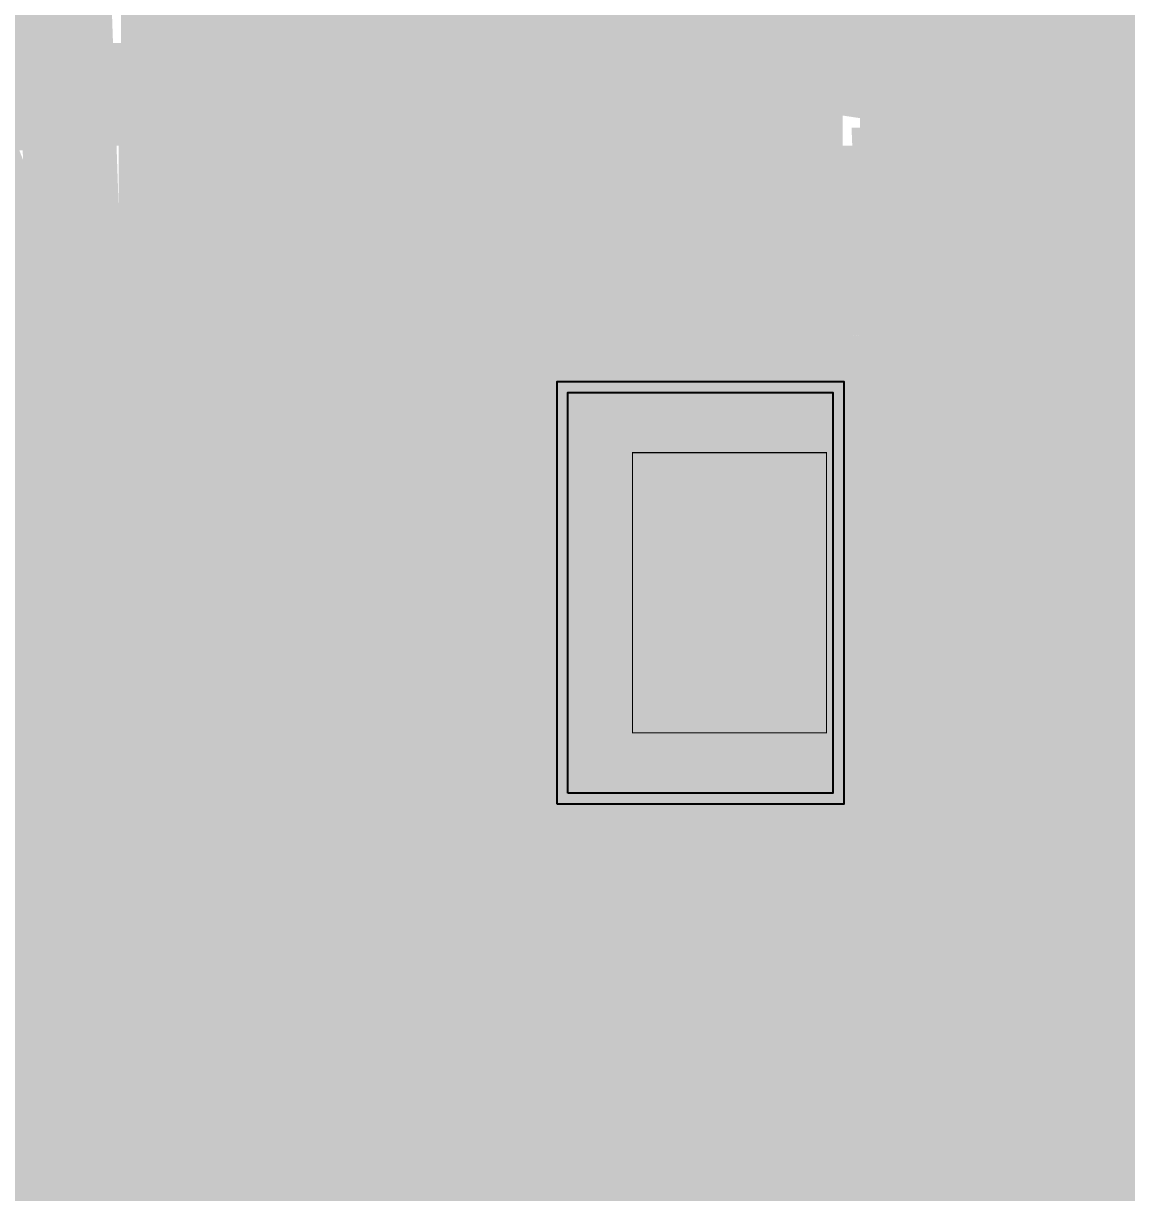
# Model space of a CAD drawing. Header units: millimetres. Extents: x -14.5 to 40, y -68.1 to 8.1.
# Drawn here: x 11.7 to 16.82, y -30.29 to -24.86 of the extents above; entities that cross this region are included whole.
import ezdxf

# ---------------------------------------------------------------- set-up
doc = ezdxf.new("R2010")
doc.units = ezdxf.units.MM
doc.header["$MEASUREMENT"] = 0
for name, color, linetype, true_color in [('Bottom-Layer', 7, 'Continuous', 0x0000ff), ('Bottom-Silkscreen-Layer', 7, 'Continuous', 0x66cc33), ('Component-Shape-Layer', 7, 'Continuous', 0x00cccc), ('Pin-Soldering-Layer', 7, 'Continuous', 0xcc9999), ('Top-Layer', 7, 'Continuous', 0xff0000), ('Top-Paste-Mask-Layer', 7, 'Continuous', 0x808080), ('Top-Silkscreen-Layer', 7, 'Continuous', 0xffff00), ('Top-Solder-Mask-Layer', 7, 'Continuous', 0x800080)]:
    doc.layers.add(name, color=color, linetype=linetype, true_color=true_color)

msp = doc.modelspace()

# ---------------------------------------------------------------- hatches: boundary and pattern name
at = {"layer": 'Bottom-Layer'}
msp.add_hatch(color=256, dxfattribs=at).paths.add_polyline_path([(0.7805, -0.4554), (20.5211, -0.4554), (20.2784, -0.6748), (20.1814, -0.9872), (20.2571, -1.3054), (20.4845, -1.5406), (20.8001, -1.6271), (21.1156, -1.5406), (21.343, -1.3054), (21.4187, -0.9872), (21.3217, -0.6748), (21.079, -0.4554), (39.1196, -0.4554), (39.3816, -0.6185), (39.5447, -0.8805), (39.5447, -6.2513), (38.7464, -5.4529), (38.6973, -5.4109), (38.6423, -5.3769), (38.9458, -5.0873), (39.1275, -4.7092), (39.1641, -4.2913), (39.0508, -3.8874), (38.8022, -3.5495), (38.4503, -3.3211), (38.0405, -3.2317), (37.6254, -3.2926), (37.2586, -3.4962), (36.9873, -3.8161), (36.8464, -4.2112), (36.854, -4.6306), (37.0092, -5.0204), (37.292, -5.3302), (34.9527, -5.3302), (35.2942, -5.0531), (35.5092, -4.6694), (35.5672, -4.2335), (35.4601, -3.8069), (35.2029, -3.4502), (34.832, -3.2137), (34.4001, -3.131), (33.9681, -3.2137), (33.5973, -3.4502), (33.3401, -3.8069), (33.2329, -4.2335), (33.2909, -4.6694), (33.5059, -5.0531), (33.8475, -5.3302), (33.7125, -5.3302), (33.435, -5.1532), (33.106, -5.1421), (32.8171, -5.2998), (32.6487, -5.5825), (32.6475, -5.9117), (32.814, -6.1956), (33.1017, -6.3554), (33.4307, -6.3466), (33.2691, -6.7042), (33.2349, -7.0952), (33.3321, -7.4754), (31.3336, -9.4739), (25.6112, -9.4739), (25.455, -9.1728), (25.1643, -8.998), (24.8252, -9.001), (24.5377, -9.181), (22.1737, -9.181), (14.6234, -1.6307), (14.5668, -1.3388), (14.3816, -1.1062), (14.1098, -0.9857), (13.8131, -1.0047), (13.5588, -1.1588), (13.4047, -1.413), (13.3858, -1.7097), (13.5063, -1.9816), (13.7389, -2.1668), (14.0308, -2.2233), (18.8648, -7.0573), (18.5727, -7.1098), (18.3385, -7.2921), (18.2162, -7.5625), (18.2338, -7.8588), (18.3872, -8.1128), (18.6412, -8.2662), (18.9375, -8.2838), (19.2079, -8.1615), (19.3902, -7.9273), (19.4427, -7.6352), (21.6813, -9.8739), (20.1666, -9.8739), (20.1234, -9.8307), (20.0457, -9.4972), (19.8037, -9.2548), (19.4703, -9.1767), (19.1459, -9.2862), (18.9281, -9.5505), (18.8826, -9.8899), (15.1963, -6.2037), (15.0604, -6.1129), (14.9, -6.081), (14.3625, -6.081), (14.1161, -5.9146), (13.8206, -5.881), (13.5432, -5.988), (13.3468, -6.2113), (13.276, -6.5), (13.3468, -6.7888), (13.5432, -7.012), (13.8206, -7.119), (14.1161, -7.0855), (14.3625, -6.9191), (14.7265, -6.9191), (16.8748, -9.0674), (16.6484, -9.3081), (16.5767, -9.6307), (15.0264, -11.181), (11.4624, -11.181), (11.1858, -11.0043), (10.8578, -10.9924), (10.5691, -11.1487), (10.5691, -7.1562), (10.6223, -6.853), (10.5241, -6.5612), (10.2984, -6.3519), (10, -6.276), (9.7017, -6.3519), (9.476, -6.5612), (9.3778, -6.853), (9.431, -7.1562), (9.431, -15.4), (9.4743, -15.6178), (9.5977, -15.8024), (10.1763, -16.381), (8.0624, -16.381), (7.816, -16.2146), (7.5206, -16.1811), (7.2432, -16.2881), (7.0468, -16.5113), (6.976, -16.8), (7.0468, -17.0888), (7.2432, -17.312), (7.5206, -17.419), (7.816, -17.3855), (8.0624, -17.2191), (10.0058, -17.2191), (9.8784, -17.5455), (9.947, -17.8891), (10.19, -18.1416), (10.5307, -18.2233), (11.4037, -19.0964), (11.5397, -19.1872), (11.7, -19.2191), (13.5, -19.2191), (13.6604, -19.1872), (13.7963, -19.0964), (19.8693, -13.0233), (20.1126, -12.9868), (20.3228, -12.859), (20.4674, -12.66), (30.681, -22.8736), (30.681, -39.9157), (30.4052, -40.1198), (30.279, -40.4389), (30.3406, -40.7764), (30.5713, -41.0304), (30.9014, -41.1241), (31.2311, -41.029), (31.2311, -57.0876), (31.0647, -57.3339), (31.0312, -57.6294), (31.1381, -57.9068), (31.3614, -58.1032), (31.6501, -58.174), (31.9389, -58.1032), (32.1621, -57.9068), (32.2691, -57.6294), (32.2356, -57.3339), (32.0692, -57.0876), (32.0692, -54.6609), (33.7268, -56.3186), (33.7838, -56.6114), (33.9702, -56.8443), (34.2433, -56.9641), (33.8844, -57.3231), (33.5477, -57.226), (33.2118, -57.3256), (32.9825, -57.5906), (32.9321, -57.9374), (33.0766, -58.2566), (33.3704, -58.4476), (33.7208, -58.4502), (34.0173, -58.2636), (34.1411, -58.223), (34.2464, -58.1463), (36.2464, -56.1463), (36.3372, -56.0104), (36.3691, -55.85), (36.3691, -54.05), (36.3372, -53.8896), (36.2464, -53.7537), (33.6191, -51.1265), (33.6191, -18.7585), (33.6693, -18.7664), (33.7201, -18.7691), (34.8811, -18.7691), (34.8811, -49.0376), (34.7146, -49.284), (34.6811, -49.5794), (34.7881, -49.8568), (35.0113, -50.0533), (35.3001, -50.1241), (35.5889, -50.0533), (35.8121, -49.8568), (35.9191, -49.5794), (35.8856, -49.284), (35.7191, -49.0376), (35.7191, -18.8736), (36.9317, -17.661), (37.0006, -18.0971), (37.2262, -18.4766), (37.5765, -18.7453), (38.0015, -18.8649), (38.4405, -18.8184), (38.831, -18.6124), (38.831, -44.9557), (38.5841, -44.8091), (38.2976, -44.7896), (38.0331, -44.9016), (37.8477, -45.1208), (37.7811, -45.4001), (37.8477, -45.6794), (38.0331, -45.8987), (38.2976, -46.0106), (38.5841, -45.9912), (38.831, -45.8446), (38.831, -49.5757), (38.4807, -49.926), (38.1888, -49.9825), (37.9562, -50.1677), (37.8357, -50.4395), (37.8547, -50.7362), (38.0088, -50.9905), (38.2631, -51.1446), (38.5598, -51.1636), (38.8316, -51.0431), (39.0168, -50.8105), (39.0733, -50.5186), (39.5447, -50.0472), (39.5447, -59.3196), (39.3816, -59.5816), (39.1196, -59.7447), (0.7805, -59.7447), (0.5185, -59.5816), (0.3554, -59.3197), (0.3554, -0.8805), (0.5185, -0.6185)])
at = {"layer": 'Bottom-Silkscreen-Layer'}
for points in [[(11.4401, -25.1137), (11.4401, -25.1465), (11.4565, -25.1465), (11.4729, -25.1465), (11.4729, -25.1952), (11.4729, -25.2439), (11.4876, -25.2459), (11.5024, -25.248), (11.5042, -25.3119), (11.5061, -25.3758), (11.5223, -25.3758), (11.5384, -25.3758), (11.5384, -25.4245), (11.5384, -25.4732), (11.5532, -25.4753), (11.5679, -25.4774), (11.5698, -25.5282), (11.5717, -25.579), (11.5815, -25.579), (11.5912, -25.579), (11.5976, -25.5958), (11.604, -25.6126), (11.604, -25.6581), (11.604, -25.7035), (11.6204, -25.7035), (11.6367, -25.7035), (11.6367, -25.7527), (11.6367, -25.8018), (11.6428, -25.8018), (11.6489, -25.8018), (11.6592, -25.8121), (11.6695, -25.8224), (11.6695, -25.8777), (11.6695, -25.9329), (11.6859, -25.9329), (11.7023, -25.9329), (11.7023, -25.9805), (11.7023, -26.0281), (11.717, -26.0346), (11.7318, -26.041), (11.7337, -26.0916), (11.7356, -26.1421), (11.7517, -26.1548), (11.7678, -26.1674), (11.7678, -26.2136), (11.7678, -26.2597), (11.7826, -26.2618), (11.7973, -26.2639), (11.7992, -26.3147), (11.8012, -26.3654), (11.8109, -26.3654), (11.8206, -26.3654), (11.827, -26.3823), (11.8334, -26.3991), (11.8334, -26.4576), (11.8334, -26.5162), (11.7056, -26.5162), (11.5777, -26.5162), (11.5777, -26.4834), (11.5777, -26.4506), (11.5614, -26.4506), (11.545, -26.4506), (11.545, -26.4019), (11.545, -26.3533), (11.5302, -26.3512), (11.5155, -26.3491), (11.5136, -26.2852), (11.5117, -26.2213), (11.4956, -26.2213), (11.4794, -26.2213), (11.4794, -26.1885), (11.4794, -26.1557), (11.2635, -26.1557), (11.0475, -26.1557), (11.0455, -26.1869), (11.0435, -26.218), (11.0288, -26.2201), (11.0141, -26.2222), (11.0141, -26.2709), (11.0141, -26.3196), (10.9979, -26.3196), (10.9818, -26.3196), (10.9799, -26.3835), (10.978, -26.4474), (10.9633, -26.4495), (10.9485, -26.4516), (10.9485, -26.4839), (10.9485, -26.5162), (10.8043, -26.5162), (10.6601, -26.5162), (10.6601, -26.4867), (10.6601, -26.4572), (10.6762, -26.4572), (10.6924, -26.4572), (10.6943, -26.3966), (10.6962, -26.336), (10.7109, -26.3295), (10.7257, -26.323), (10.7257, -26.2754), (10.7257, -26.2278), (10.742, -26.2278), (10.7584, -26.2278), (10.7584, -26.1787), (10.7584, -26.1295), (10.7746, -26.1295), (10.7907, -26.1295), (10.7926, -26.0656), (10.7945, -26.0017), (10.8092, -25.9996), (10.824, -25.9975), (10.824, -25.9488), (10.824, -25.9001), (10.8401, -25.9001), (10.8563, -25.9001), (10.8581, -25.8362), (10.86, -25.7723), (10.8748, -25.7702), (10.8895, -25.7681), (10.8895, -25.7195), (10.8895, -25.6708), (10.9057, -25.6708), (10.9218, -25.6708), (10.9237, -25.6101), (10.9256, -25.5495), (10.9403, -25.543), (10.9551, -25.5366), (10.9551, -25.489), (10.9551, -25.4414), (10.9714, -25.4414), (10.9878, -25.4414), (10.9878, -25.3948), (10.9878, -25.3482), (11.004, -25.3355), (11.0201, -25.3229), (11.022, -25.2691), (11.0239, -25.2153), (11.0386, -25.2132), (11.0534, -25.2111), (11.0534, -25.1624), (11.0534, -25.1137), (11.0698, -25.1137), (11.0862, -25.1137), (11.0862, -25.0973), (11.0862, -25.0809), (11.2631, -25.0809), (11.4401, -25.0809)], [(12.9804, -25.1923), (12.9804, -25.3037), (12.7674, -25.3037), (12.5544, -25.3037), (12.5544, -25.91), (12.5544, -26.5162), (12.4102, -26.5162), (12.266, -26.5162), (12.266, -25.91), (12.266, -25.3037), (12.0693, -25.3037), (11.8727, -25.3037), (11.8727, -25.1923), (11.8727, -25.0809), (12.4266, -25.0809), (12.9804, -25.0809)], [(14.1275, -25.1923), (14.1275, -25.3037), (13.9636, -25.3037), (13.7998, -25.3037), (13.7998, -25.7986), (13.7998, -26.2934), (13.9622, -26.2934), (14.1246, -26.2934), (14.1391, -26.3036), (14.1537, -26.3138), (14.1537, -26.3887), (14.1537, -26.4636), (14.1406, -26.4718), (14.1275, -26.48), (14.1275, -26.4981), (14.1275, -26.5162), (13.6392, -26.5162), (13.1509, -26.5162), (13.1509, -26.4048), (13.1509, -26.2934), (13.3311, -26.2934), (13.5114, -26.2934), (13.5114, -25.7986), (13.5114, -25.3037), (13.3309, -25.3037), (13.1505, -25.3037), (13.1523, -25.194), (13.1541, -25.0842), (13.6408, -25.0825), (14.1275, -25.0808)], [(15.3729, -25.1923), (15.3729, -25.3037), (15.0599, -25.3047), (14.7469, -25.3057), (14.7649, -25.3084), (14.783, -25.3112), (14.783, -25.3268), (14.783, -25.3425), (14.7993, -25.3589), (14.8157, -25.3752), (14.8157, -25.3915), (14.8157, -25.4077), (14.8305, -25.4098), (14.8452, -25.4119), (14.8472, -25.443), (14.8492, -25.4741), (14.8652, -25.4741), (14.8813, -25.4741), (14.8813, -25.5069), (14.8813, -25.5397), (14.8977, -25.5397), (14.914, -25.5397), (14.914, -25.5545), (14.914, -25.5693), (14.9288, -25.5758), (14.9435, -25.5823), (14.9456, -25.6101), (14.9476, -25.638), (14.9636, -25.638), (14.9796, -25.638), (14.9796, -25.6708), (14.9796, -25.7035), (14.996, -25.7035), (15.0124, -25.7035), (15.0124, -25.7196), (15.0124, -25.7357), (15.0288, -25.7521), (15.0451, -25.7685), (15.0451, -25.7847), (15.0451, -25.8009), (15.0599, -25.803), (15.0746, -25.8051), (15.0766, -25.8362), (15.0786, -25.8674), (15.0947, -25.8674), (15.1107, -25.8674), (15.1107, -25.9001), (15.1107, -25.9329), (15.1271, -25.9329), (15.1435, -25.9329), (15.1435, -25.9477), (15.1435, -25.9626), (15.1582, -25.969), (15.173, -25.9755), (15.175, -26.0034), (15.177, -26.0312), (15.193, -26.0312), (15.209, -26.0312), (15.209, -26.064), (15.209, -26.0967), (15.2254, -26.0967), (15.2418, -26.0967), (15.2418, -26.1107), (15.2418, -26.1247), (15.2582, -26.1399), (15.2746, -26.1551), (15.2746, -26.1746), (15.2746, -26.1941), (15.2893, -26.1962), (15.304, -26.1983), (15.306, -26.2295), (15.308, -26.2606), (15.3241, -26.2606), (15.3401, -26.2606), (15.3401, -26.2934), (15.3401, -26.3261), (15.3565, -26.3261), (15.3729, -26.3261), (15.3729, -26.4212), (15.3729, -26.5162), (14.8853, -26.5162), (14.3976, -26.5162), (14.3937, -26.5058), (14.3897, -26.4954), (14.3897, -26.4048), (14.3897, -26.3141), (14.3937, -26.3037), (14.3976, -26.2934), (14.7083, -26.2934), (15.0189, -26.2934), (15.0189, -26.2737), (15.0189, -26.254), (15.0025, -26.254), (14.9861, -26.254), (14.9861, -26.2213), (14.9861, -26.1885), (14.9698, -26.1885), (14.9534, -26.1885), (14.9534, -26.1685), (14.9534, -26.1485), (14.937, -26.1334), (14.9206, -26.1182), (14.9206, -26.1046), (14.9206, -26.0911), (14.9059, -26.089), (14.8911, -26.0869), (14.8891, -26.0558), (14.8871, -26.0247), (14.8711, -26.0247), (14.8551, -26.0247), (14.8551, -25.9919), (14.8551, -25.9591), (14.8387, -25.9591), (14.8223, -25.9591), (14.8223, -25.9443), (14.8223, -25.9295), (14.8075, -25.923), (14.7928, -25.9165), (14.7908, -25.8887), (14.7888, -25.8608), (14.7727, -25.8608), (14.7567, -25.8608), (14.7567, -25.828), (14.7567, -25.7953), (14.7403, -25.7953), (14.724, -25.7953), (14.724, -25.7753), (14.724, -25.7553), (14.7076, -25.7401), (14.6912, -25.725), (14.6912, -25.7114), (14.6912, -25.6979), (14.6764, -25.6958), (14.6617, -25.6937), (14.6597, -25.6626), (14.6577, -25.6314), (14.6417, -25.6314), (14.6256, -25.6314), (14.6256, -25.5987), (14.6256, -25.5659), (14.6093, -25.5659), (14.5929, -25.5659), (14.5929, -25.5495), (14.5929, -25.5331), (14.5868, -25.5331), (14.5807, -25.5331), (14.5704, -25.5228), (14.5601, -25.5125), (14.5601, -25.4901), (14.5601, -25.4676), (14.5437, -25.4676), (14.5273, -25.4676), (14.5273, -25.4348), (14.5273, -25.4021), (14.5109, -25.4021), (14.4946, -25.4021), (14.4946, -25.3693), (14.4946, -25.3365), (14.4782, -25.3365), (14.4618, -25.3365), (14.4618, -25.3206), (14.4618, -25.3047), (14.4473, -25.3026), (14.4328, -25.3005), (14.4283, -25.2841), (14.4238, -25.2677), (14.4231, -25.1743), (14.4225, -25.0809), (14.8977, -25.0809), (15.3729, -25.0809)], [(16.6838, -25.7985), (16.6838, -26.5162), (16.556, -26.5162), (16.4282, -26.5162), (16.4282, -26.4998), (16.4282, -26.4834), (16.4221, -26.4834), (16.416, -26.4834), (16.4057, -26.4731), (16.3954, -26.4628), (16.3954, -26.211), (16.3954, -25.9591), (16.3102, -25.9591), (16.225, -25.9591), (16.225, -25.9816), (16.225, -26.0041), (16.2147, -26.0144), (16.2044, -26.0247), (16.1983, -26.0247), (16.1922, -26.0247), (16.1922, -26.0385), (16.1922, -26.0523), (16.1758, -26.0651), (16.1594, -26.078), (16.1594, -26.1005), (16.1594, -26.123), (16.143, -26.123), (16.1266, -26.123), (16.1266, -26.1557), (16.1266, -26.1885), (16.1103, -26.1885), (16.0939, -26.1885), (16.0939, -26.2213), (16.0939, -26.254), (16.0775, -26.254), (16.0611, -26.254), (16.0611, -26.2868), (16.0611, -26.3196), (16.0451, -26.3196), (16.029, -26.3196), (16.0271, -26.3507), (16.0251, -26.3818), (16.0107, -26.3839), (15.9963, -26.3859), (15.9943, -26.4134), (15.9923, -26.4408), (15.9775, -26.4473), (15.9628, -26.4538), (15.9628, -26.4686), (15.9628, -26.4834), (15.9464, -26.4834), (15.93, -26.4834), (15.93, -26.4998), (15.93, -26.5162), (15.7855, -26.5162), (15.641, -26.5162), (15.6429, -26.4719), (15.6449, -26.4277), (15.6596, -26.4256), (15.6744, -26.4235), (15.6744, -26.4073), (15.6744, -26.3911), (15.6908, -26.3747), (15.7072, -26.3583), (15.7072, -26.3422), (15.7072, -26.3261), (15.7235, -26.3261), (15.7399, -26.3261), (15.7399, -26.2934), (15.7399, -26.2606), (15.7563, -26.2606), (15.7727, -26.2606), (15.7727, -26.2278), (15.7727, -26.1951), (15.7887, -26.1951), (15.8048, -26.1951), (15.8068, -26.1639), (15.8088, -26.1328), (15.8235, -26.1307), (15.8382, -26.1286), (15.8382, -26.1066), (15.8382, -26.0846), (15.8485, -26.0743), (15.8588, -26.064), (15.8649, -26.064), (15.871, -26.064), (15.871, -26.0476), (15.871, -26.0312), (15.8874, -26.0312), (15.9038, -26.0312), (15.9038, -25.9984), (15.9038, -25.9657), (15.9202, -25.9657), (15.9366, -25.9657), (15.9366, -25.9296), (15.9366, -25.8936), (15.9038, -25.8936), (15.871, -25.8936), (15.871, -25.8776), (15.871, -25.8616), (15.8432, -25.8595), (15.8153, -25.8575), (15.809, -25.8431), (15.8026, -25.8286), (15.7893, -25.8267), (15.776, -25.8248), (15.774, -25.7936), (15.772, -25.7625), (15.756, -25.7625), (15.7399, -25.7625), (15.7399, -25.7297), (15.7399, -25.697), (15.7235, -25.697), (15.7072, -25.697), (15.7072, -25.6319), (15.7072, -25.5668), (15.6924, -25.5647), (15.6777, -25.5626), (15.6757, -25.5184), (15.6738, -25.4741), (15.6905, -25.4741), (15.7072, -25.4741), (15.7072, -25.3922), (15.7072, -25.3103), (15.7235, -25.3103), (15.7399, -25.3103), (15.7399, -25.2775), (15.7399, -25.2448), (15.7563, -25.2448), (15.7727, -25.2448), (15.7727, -25.2284), (15.7727, -25.212), (15.7891, -25.212), (15.8055, -25.212), (15.8055, -25.1956), (15.8055, -25.1792), (15.8219, -25.1792), (15.8382, -25.1792), (15.8382, -25.1628), (15.8382, -25.1465), (15.871, -25.1465), (15.9038, -25.1465), (15.9038, -25.1301), (15.9038, -25.1137), (15.935, -25.1137), (15.9662, -25.1137), (15.9727, -25.0989), (15.9792, -25.0842), (16.3315, -25.0825), (16.6838, -25.0808)], [(16.1266, -25.3201), (16.1266, -25.3365), (16.0939, -25.3365), (16.0611, -25.3365), (16.0611, -25.3529), (16.0611, -25.3693), (16.0452, -25.3693), (16.0292, -25.3693), (16.0271, -25.384), (16.0251, -25.3988), (16.0103, -25.4009), (15.9956, -25.403), (15.9956, -25.4163), (15.9956, -25.4297), (15.9792, -25.4425), (15.9628, -25.4554), (15.9628, -25.5124), (15.9628, -25.5693), (15.9775, -25.5758), (15.9923, -25.5823), (15.9943, -25.6101), (15.9963, -25.638), (16.0123, -25.638), (16.0283, -25.638), (16.0283, -25.6544), (16.0283, -25.6708), (16.0611, -25.6708), (16.0939, -25.6708), (16.0939, -25.6871), (16.0939, -25.7035), (16.2446, -25.7035), (16.3954, -25.7035), (16.3954, -25.5036), (16.3954, -25.3037), (16.261, -25.3037), (16.1266, -25.3037)], [(15.2746, -27.7023), (15.2746, -27.7352), (15.2909, -27.7352), (15.3073, -27.7352), (15.3073, -27.7839), (15.3073, -27.8326), (15.3221, -27.8347), (15.3368, -27.8368), (15.3387, -27.9007), (15.3406, -27.9646), (15.3567, -27.9646), (15.3729, -27.9646), (15.3729, -28.0132), (15.3729, -28.0619), (15.3876, -28.064), (15.4024, -28.0661), (15.4043, -28.1199), (15.4062, -28.1737), (15.4223, -28.1864), (15.4384, -28.1991), (15.4384, -28.2457), (15.4384, -28.2922), (15.4548, -28.2922), (15.4712, -28.2922), (15.4712, -28.3414), (15.4712, -28.3905), (15.4773, -28.3905), (15.4834, -28.3905), (15.4937, -28.4008), (15.504, -28.4111), (15.504, -28.4664), (15.504, -28.5216), (15.5203, -28.5216), (15.5367, -28.5216), (15.5367, -28.5692), (15.5367, -28.6168), (15.5515, -28.6233), (15.5662, -28.6298), (15.5681, -28.6904), (15.57, -28.751), (15.5861, -28.751), (15.6023, -28.751), (15.6023, -28.7997), (15.6023, -28.8484), (15.617, -28.8505), (15.6318, -28.8526), (15.6337, -28.9034), (15.6356, -28.9542), (15.6453, -28.9542), (15.655, -28.9542), (15.6614, -28.971), (15.6678, -28.9878), (15.6678, -29.0463), (15.6678, -29.1049), (15.54, -29.1049), (15.4122, -29.1049), (15.4122, -29.0721), (15.4122, -29.0394), (15.3958, -29.0394), (15.3794, -29.0394), (15.3794, -28.9907), (15.3794, -28.942), (15.3647, -28.9399), (15.3499, -28.9378), (15.3481, -28.8739), (15.3462, -28.81), (15.33, -28.81), (15.3139, -28.81), (15.3139, -28.7772), (15.3139, -28.7444), (15.0976, -28.7444), (14.8813, -28.7444), (14.8813, -28.7608), (14.8813, -28.7772), (14.8651, -28.7772), (14.849, -28.7772), (14.8471, -28.8411), (14.8452, -28.905), (14.8305, -28.9071), (14.8157, -28.9092), (14.8157, -28.9579), (14.8157, -29.0066), (14.7993, -29.0066), (14.783, -29.0066), (14.783, -29.0557), (14.783, -29.1049), (14.6385, -29.1049), (14.494, -29.1049), (14.4959, -29.0607), (14.4978, -29.0164), (14.5126, -29.0143), (14.5273, -29.0122), (14.5273, -28.9635), (14.5273, -28.9148), (14.5437, -28.9148), (14.5601, -28.9148), (14.5601, -28.8653), (14.5601, -28.8157), (14.5669, -28.803), (14.5737, -28.7903), (14.5833, -28.7903), (14.5929, -28.7903), (14.5929, -28.7379), (14.5929, -28.6855), (14.6093, -28.6855), (14.6256, -28.6855), (14.6256, -28.6389), (14.6256, -28.5923), (14.6418, -28.5796), (14.6579, -28.567), (14.6598, -28.5132), (14.6617, -28.4594), (14.6764, -28.4573), (14.6912, -28.4552), (14.6912, -28.4065), (14.6912, -28.3578), (14.7073, -28.3578), (14.7235, -28.3578), (14.7254, -28.2939), (14.7272, -28.23), (14.742, -28.2279), (14.7567, -28.2258), (14.7567, -28.1771), (14.7567, -28.1284), (14.7731, -28.1284), (14.7895, -28.1284), (14.7895, -28.0788), (14.7895, -28.0292), (14.7963, -28.0165), (14.8031, -28.0039), (14.8127, -28.0039), (14.8223, -28.0039), (14.8223, -27.9514), (14.8223, -27.899), (14.8387, -27.899), (14.8551, -27.899), (14.8551, -27.8524), (14.8551, -27.8059), (14.8712, -27.7932), (14.8873, -27.7805), (14.8892, -27.7267), (14.8911, -27.6729), (15.0828, -27.6712), (15.2746, -27.6694)], [(16.8791, -27.7139), (16.8772, -27.7581), (16.8624, -27.7602), (16.8477, -27.7623), (16.8477, -27.811), (16.8477, -27.8597), (16.8315, -27.8597), (16.8154, -27.8597), (16.8135, -27.9236), (16.8116, -27.9875), (16.7969, -27.9896), (16.7821, -27.9917), (16.7821, -28.0397), (16.7821, -28.0877), (16.7658, -28.1031), (16.7496, -28.1186), (16.7495, -28.1694), (16.7493, -28.2201), (16.733, -28.2201), (16.7166, -28.2201), (16.7166, -28.2729), (16.7166, -28.3256), (16.7002, -28.342), (16.6838, -28.3584), (16.6838, -28.4039), (16.6838, -28.4495), (16.6676, -28.4495), (16.6515, -28.4495), (16.6496, -28.5134), (16.6477, -28.5773), (16.633, -28.5794), (16.6182, -28.5815), (16.6182, -28.6302), (16.6182, -28.6789), (16.6021, -28.6789), (16.5859, -28.6789), (16.5841, -28.7428), (16.5822, -28.8067), (16.5674, -28.8088), (16.5527, -28.8109), (16.5527, -28.8596), (16.5527, -28.9083), (16.5363, -28.9083), (16.5199, -28.9083), (16.5199, -28.9738), (16.5199, -29.0394), (16.5035, -29.0394), (16.4872, -29.0394), (16.4872, -29.0721), (16.4872, -29.1049), (16.3102, -29.1049), (16.1332, -29.1049), (16.1332, -29.0885), (16.1332, -29.0721), (16.1168, -29.0721), (16.1004, -29.0721), (16.1004, -29.0066), (16.1004, -28.9411), (16.084, -28.9411), (16.0677, -28.9411), (16.0677, -28.8924), (16.0677, -28.8437), (16.0529, -28.8416), (16.0382, -28.8395), (16.0363, -28.7756), (16.0344, -28.7117), (16.0183, -28.7117), (16.0021, -28.7117), (16.0021, -28.6625), (16.0021, -28.6134), (15.996, -28.6134), (15.9899, -28.6134), (15.9796, -28.6031), (15.9693, -28.5928), (15.9693, -28.5375), (15.9693, -28.4823), (15.953, -28.4823), (15.9366, -28.4823), (15.9366, -28.4168), (15.9366, -28.3512), (15.9202, -28.3512), (15.9038, -28.3512), (15.9038, -28.3025), (15.9038, -28.2538), (15.889, -28.2517), (15.8743, -28.2496), (15.8724, -28.1857), (15.8705, -28.1218), (15.8544, -28.1218), (15.8382, -28.1218), (15.8382, -28.0731), (15.8382, -28.0244), (15.8235, -28.0224), (15.8088, -28.0203), (15.8069, -27.9564), (15.805, -27.8925), (15.7889, -27.8925), (15.7727, -27.8925), (15.7727, -27.8436), (15.7727, -27.7948), (15.7563, -27.7784), (15.7399, -27.762), (15.7399, -27.7158), (15.7399, -27.6696), (15.8841, -27.6696), (16.0283, -27.6696), (16.0283, -27.7352), (16.0283, -27.8007), (16.0447, -27.8007), (16.0611, -27.8007), (16.0611, -27.8662), (16.0611, -27.9318), (16.0775, -27.9318), (16.0939, -27.9318), (16.0939, -27.9785), (16.0939, -28.0253), (16.1103, -28.0405), (16.1266, -28.0557), (16.1266, -28.1069), (16.1266, -28.1581), (16.1414, -28.1645), (16.1561, -28.171), (16.158, -28.2312), (16.1599, -28.2914), (16.1744, -28.2935), (16.1889, -28.2955), (16.1908, -28.3594), (16.1927, -28.4233), (16.2088, -28.4233), (16.225, -28.4233), (16.225, -28.4888), (16.225, -28.5544), (16.2414, -28.5544), (16.2577, -28.5544), (16.2577, -28.6057), (16.2577, -28.657), (16.2741, -28.6724), (16.2905, -28.6877), (16.2915, -28.7374), (16.2925, -28.787), (16.2952, -28.769), (16.2979, -28.751), (16.3139, -28.751), (16.3298, -28.751), (16.3298, -28.6855), (16.3298, -28.6199), (16.346, -28.6199), (16.3621, -28.6199), (16.364, -28.556), (16.3659, -28.4921), (16.3806, -28.49), (16.3954, -28.4879), (16.3954, -28.4328), (16.3954, -28.3777), (16.4118, -28.367), (16.4282, -28.3563), (16.4282, -28.3086), (16.4282, -28.2608), (16.4444, -28.2454), (16.4607, -28.23), (16.4608, -28.1792), (16.4609, -28.1284), (16.4773, -28.1284), (16.4937, -28.1284), (16.4937, -28.0629), (16.4937, -27.9973), (16.5101, -27.9973), (16.5265, -27.9973), (16.5265, -27.9318), (16.5265, -27.8662), (16.5426, -27.8662), (16.5588, -27.8662), (16.5607, -27.8023), (16.5625, -27.7384), (16.5773, -27.7364), (16.592, -27.7343), (16.592, -27.7019), (16.592, -27.6696), (16.7365, -27.6696), (16.881, -27.6696)], [(15.0615, -28.0563), (15.0456, -28.0563), (15.0437, -28.1202), (15.0419, -28.1841), (15.0271, -28.1862), (15.0124, -28.1883), (15.0124, -28.2406), (15.0124, -28.2928), (14.996, -28.3092), (14.9796, -28.3256), (14.9796, -28.3712), (14.9796, -28.4168), (14.9632, -28.4168), (14.9468, -28.4168), (14.9468, -28.4528), (14.9468, -28.4888), (15.0992, -28.4886), (15.2516, -28.4884), (15.2385, -28.481), (15.2254, -28.4736), (15.2206, -28.4665), (15.2158, -28.4594), (15.2157, -28.4053), (15.2156, -28.3512), (15.1992, -28.3512), (15.1828, -28.3512), (15.1828, -28.2857), (15.1828, -28.2201), (15.1664, -28.2201), (15.15, -28.2201), (15.15, -28.1714), (15.15, -28.1228), (15.1353, -28.1207), (15.1205, -28.1186), (15.1186, -28.0547), (15.1168, -27.9908), (15.1006, -27.9908), (15.0845, -27.9908), (15.0831, -27.9727), (15.0818, -27.9547), (15.0796, -28.0055), (15.0774, -28.0563)]]:
    msp.add_hatch(color=256, dxfattribs=at).paths.add_polyline_path(points)
at = {"layer": 'Pin-Soldering-Layer'}
msp.add_hatch(color=256, dxfattribs=at).paths.add_polyline_path([(14.525, -26.855), (14.525, -28.1551), (15.425, -28.1551), (15.425, -26.855)])
msp.add_hatch(color=256, dxfattribs=at).paths.add_polyline_path([(14.525, -26.855), (14.525, -28.1551), (15.425, -28.1551), (15.425, -26.855)])
at = {"layer": 'Top-Layer'}
for points in [[(16.2191, -17.4), (16.1872, -17.2397), (16.0964, -17.1037), (14.9277, -15.9351), (15.3915, -15.9351), (15.6171, -15.8416), (15.7106, -15.616), (15.7106, -14.752), (15.6227, -14.5321), (15.4073, -14.4334), (15.4073, -13.8414), (15.4398, -13.8414), (15.6654, -13.7479), (15.7588, -13.5223), (15.7588, -13.4914), (16.73, -13.4914), (16.8399, -13.6777), (17.0434, -13.7511), (17.781, -13.7511), (17.781, -18.4001), (17.8129, -18.5605), (17.9038, -18.6964), (19.781, -20.5737), (19.781, -23.9121), (19.4646, -23.7844), (19.1286, -23.8437), (18.8751, -24.0721), (18.781, -24.4001), (18.8751, -24.7281), (19.1286, -24.9564), (19.4646, -25.0157), (19.781, -24.888), (19.781, -26.256), (18.595, -26.256), (18.3694, -26.3495), (18.2759, -26.5751), (18.2759, -28.4351), (18.3694, -28.6607), (18.595, -28.7541), (19.0163, -28.7541), (20.1522, -29.89), (19.0338, -29.89), (18.8083, -29.9834), (18.7148, -30.209), (18.7148, -31.1222), (16.2191, -28.6265)], [(12.9691, -18.0562), (13.0234, -17.7714), (12.9432, -17.4928), (12.7457, -17.2805), (12.4737, -17.1803), (12.1857, -17.2139), (13.4646, -15.9351), (13.8034, -15.9351), (13.8443, -16.0215), (13.9038, -16.0963), (15.381, -17.5736), (15.381, -26.256), (14.2251, -26.256), (13.9995, -26.3495), (13.9061, -26.5751), (13.9061, -28.4351), (13.9995, -28.6607), (14.2251, -28.7541), (15.381, -28.7541), (15.381, -28.8), (15.4129, -28.9604), (15.5038, -29.0963), (18.9038, -32.4963), (19.0397, -32.5872), (19.2001, -32.6191), (19.5377, -32.6191), (19.5588, -32.6413), (19.581, -32.6625), (19.581, -32.983), (19.5184, -32.983), (19.2929, -33.0765), (19.1994, -33.3021), (19.1994, -34.1661), (19.2929, -34.3917), (19.5184, -34.4851), (20.3249, -34.4851), (20.5505, -34.3917), (20.644, -34.1661), (20.644, -33.3021), (20.5817, -33.1127), (20.4191, -32.9973), (20.4191, -32.6625), (20.5822, -32.4249), (20.6212, -32.1394), (20.5277, -31.8669), (20.655, -31.7983), (20.7389, -31.6805), (20.8563, -31.8241), (21.0338, -31.8781), (21.3198, -31.8781), (21.3198, -32.983), (21.0252, -32.983), (20.7996, -33.0765), (20.7061, -33.3021), (20.7061, -34.1661), (20.7996, -34.3917), (21.0252, -34.4851), (21.8317, -34.4851), (22.0573, -34.3917), (22.1507, -34.1661), (22.1507, -33.501), (22.1561, -33.4625), (22.1579, -33.4236), (22.1579, -31.8781), (22.4439, -31.8781), (22.6695, -31.7846), (22.7629, -31.559), (22.7629, -30.7555), (28.181, -36.1737), (28.181, -37.9377), (28.0185, -38.1738), (27.9787, -38.4576), (28.0699, -38.7293), (28.273, -38.9316), (24.7508, -42.531), (22.6001, -42.531), (22.3823, -42.5743), (22.1977, -42.6977), (21.2028, -43.6926), (20.5338, -43.6926), (20.3082, -43.786), (20.2147, -44.0116), (20.2147, -44.1398), (19.3163, -44.1398), (19.279, -44.141), (19.2418, -44.1448), (19.0063, -44.1448), (18.7807, -44.2382), (18.6873, -44.4638), (18.6873, -44.5367), (18.5126, -44.7114), (18.5126, -44.4538), (18.4191, -44.2282), (18.1935, -44.1347), (18.121, -44.1347), (17.4833, -43.497), (17.5144, -43.4209), (17.525, -43.3393), (17.525, -41.9893), (17.4315, -41.7637), (17.2059, -41.6703), (15.7959, -41.6703), (15.6736, -41.6947), (15.57, -41.7641), (15.57, -39.0633), (15.6183, -38.9721), (15.635, -38.8702), (15.635, -37.8252), (15.5416, -37.5996), (15.316, -37.5061), (14.784, -37.5061), (14.6725, -37.5263), (14.575, -37.5841), (14.4776, -37.5263), (14.366, -37.5061), (13.834, -37.5061), (13.7225, -37.5263), (13.6251, -37.5841), (13.5276, -37.5263), (13.4161, -37.5061), (12.8841, -37.5061), (12.6585, -37.5996), (12.565, -37.8252), (12.565, -38.8702), (12.5877, -38.9883), (12.6525, -39.0897), (12.6957, -39.1561), (12.7477, -39.2159), (13.5985, -40.0667), (13.7831, -40.1901), (14.0009, -40.2334), (14.4319, -40.2334), (14.4319, -41.6703), (13.7959, -41.6703), (13.5703, -41.7637), (13.4769, -41.9893), (13.4769, -43.3393), (13.5703, -43.5649), (13.7959, -43.6584), (13.8921, -43.6584), (13.6276, -43.9229), (12.6241, -42.9194), (12.6241, -42.0251), (12.5306, -41.7995), (12.305, -41.7061), (10.895, -41.7061), (10.7175, -41.76), (10.6, -41.9036), (10.4825, -41.76), (10.305, -41.7061), (9.0097, -41.7061), (10.8486, -39.8671), (10.9611, -39.6988), (11.0006, -39.5001), (11.0006, -37.6584), (11.2065, -37.674), (11.4062, -37.6216), (12.1501, -37.6216), (12.3678, -37.5782), (12.5524, -37.4549), (13.1133, -36.8941), (13.4161, -36.8941), (13.6417, -36.8006), (13.7351, -36.575), (13.7351, -35.53), (13.6417, -35.3044), (13.4161, -35.211), (13.1659, -35.211), (13.1475, -35.1909), (13.1282, -35.1716), (13.0637, -35.1106), (12.996, -32.5941), (13.105, -32.5941), (13.2825, -32.5402), (13.4, -32.3966), (13.5175, -32.5402), (13.695, -32.5941), (15.105, -32.5941), (15.3306, -32.5007), (15.4241, -32.2751), (15.4241, -30.9251), (15.3306, -30.6995), (15.105, -30.606), (13.695, -30.606), (13.5175, -30.66), (13.4, -30.8036), (13.2825, -30.66), (13.105, -30.606), (12.9691, -30.606)], [(14.2251, -28.4351), (14.2251, -26.5751), (15.4551, -26.5751), (15.4551, -28.4351)]]:
    msp.add_hatch(color=256, dxfattribs=at).paths.add_polyline_path(points)
at = {"layer": 'Top-Paste-Mask-Layer'}
msp.add_hatch(color=256, dxfattribs=at).paths.add_polyline_path([(14.2251, -28.4351), (14.2251, -26.5751), (15.4551, -26.5751), (15.4551, -28.4351)])
at = {"layer": 'Top-Solder-Mask-Layer'}
msp.add_hatch(color=256, dxfattribs=at).paths.add_polyline_path([(14.1743, -28.4859), (14.1743, -26.5243), (15.5059, -26.5243), (15.5059, -28.4859)])

# ---------------------------------------------------------------- linework, layer by layer
at = {"layer": 'Bottom-Silkscreen-Layer', "const_width": 0.254}
for points in [[(12.1663, -22.8084), (12.165, -22.7707), (12.1628, -22.8248)], [(11.5698, -25.5282), (11.5717, -25.579), (11.5815, -25.579), (11.5912, -25.579), (11.5976, -25.5958), (11.604, -25.6126), (11.604, -25.6581), (11.604, -25.7035), (11.6204, -25.7035), (11.6367, -25.7035), (11.6367, -25.7527), (11.6367, -25.8018), (11.6428, -25.8018), (11.6489, -25.8018), (11.6592, -25.8121), (11.6695, -25.8224), (11.6695, -25.8777), (11.6695, -25.9329), (11.6859, -25.9329), (11.7023, -25.9329), (11.7023, -25.9805), (11.7023, -26.0281), (11.717, -26.0346), (11.7318, -26.041), (11.7337, -26.0916), (11.7356, -26.1421), (11.7517, -26.1548), (11.7678, -26.1674), (11.7678, -26.2136), (11.7678, -26.2597), (11.7826, -26.2618), (11.7973, -26.2639), (11.7992, -26.3147), (11.8012, -26.3654), (11.8109, -26.3654), (11.8206, -26.3654), (11.827, -26.3823), (11.8334, -26.3991), (11.8334, -26.4576), (11.8334, -26.5162), (11.7056, -26.5162), (11.5777, -26.5162), (11.5777, -26.4834), (11.5777, -26.4506), (11.5614, -26.4506)]]:
    msp.add_lwpolyline(points, dxfattribs=at)
for points in [[(12.9804, -25.1923), (12.9804, -25.3037), (12.7674, -25.3037), (12.5544, -25.3037), (12.5544, -25.91), (12.5544, -26.5162), (12.4102, -26.5162), (12.266, -26.5162), (12.266, -25.91), (12.266, -25.3037), (12.0693, -25.3037), (11.8727, -25.3037), (11.8727, -25.1923), (11.8727, -25.0809), (12.4266, -25.0809), (12.9804, -25.0809)], [(14.1275, -25.1923), (14.1275, -25.3037), (13.9636, -25.3037), (13.7998, -25.3037), (13.7998, -25.7986), (13.7998, -26.2934), (13.9622, -26.2934), (14.1246, -26.2934), (14.1391, -26.3036), (14.1537, -26.3138), (14.1537, -26.3887), (14.1537, -26.4636), (14.1406, -26.4718), (14.1275, -26.48), (14.1275, -26.4981), (14.1275, -26.5162), (13.6392, -26.5162), (13.1509, -26.5162), (13.1509, -26.4048), (13.1509, -26.2934), (13.3311, -26.2934), (13.5114, -26.2934), (13.5114, -25.7986), (13.5114, -25.3037), (13.3309, -25.3037), (13.1505, -25.3037), (13.1523, -25.194), (13.1541, -25.0842), (13.6408, -25.0825), (14.1275, -25.0808)], [(15.3729, -25.1923), (15.3729, -25.3037), (15.0599, -25.3047), (14.7469, -25.3057), (14.7649, -25.3084), (14.783, -25.3112), (14.783, -25.3268), (14.783, -25.3425), (14.7993, -25.3589), (14.8157, -25.3752), (14.8157, -25.3915), (14.8157, -25.4077), (14.8305, -25.4098), (14.8452, -25.4119), (14.8472, -25.443), (14.8492, -25.4741), (14.8652, -25.4741), (14.8813, -25.4741), (14.8813, -25.5069), (14.8813, -25.5397), (14.8977, -25.5397), (14.914, -25.5397), (14.914, -25.5545), (14.914, -25.5693), (14.9288, -25.5758), (14.9435, -25.5823), (14.9456, -25.6101), (14.9476, -25.638), (14.9636, -25.638), (14.9796, -25.638), (14.9796, -25.6708), (14.9796, -25.7035), (14.996, -25.7035), (15.0124, -25.7035), (15.0124, -25.7196), (15.0124, -25.7357), (15.0288, -25.7521), (15.0451, -25.7685), (15.0451, -25.7847), (15.0451, -25.8009), (15.0599, -25.803), (15.0746, -25.8051), (15.0766, -25.8362), (15.0786, -25.8674), (15.0947, -25.8674), (15.1107, -25.8674), (15.1107, -25.9001), (15.1107, -25.9329), (15.1271, -25.9329), (15.1435, -25.9329), (15.1435, -25.9477), (15.1435, -25.9626), (15.1582, -25.969), (15.173, -25.9755), (15.175, -26.0034), (15.177, -26.0312), (15.193, -26.0312), (15.209, -26.0312), (15.209, -26.064), (15.209, -26.0967), (15.2254, -26.0967), (15.2418, -26.0967), (15.2418, -26.1107), (15.2418, -26.1247), (15.2582, -26.1399), (15.2746, -26.1551), (15.2746, -26.1746), (15.2746, -26.1941), (15.2893, -26.1962), (15.304, -26.1983), (15.306, -26.2295), (15.308, -26.2606), (15.3241, -26.2606), (15.3401, -26.2606), (15.3401, -26.2934), (15.3401, -26.3261), (15.3565, -26.3261), (15.3729, -26.3261), (15.3729, -26.4212), (15.3729, -26.5162), (14.8853, -26.5162), (14.3976, -26.5162), (14.3937, -26.5058), (14.3897, -26.4954), (14.3897, -26.4048), (14.3897, -26.3141), (14.3937, -26.3037), (14.3976, -26.2934), (14.7083, -26.2934), (15.0189, -26.2934), (15.0189, -26.2737), (15.0189, -26.254), (15.0025, -26.254), (14.9861, -26.254), (14.9861, -26.2213), (14.9861, -26.1885), (14.9698, -26.1885), (14.9534, -26.1885), (14.9534, -26.1685), (14.9534, -26.1485), (14.937, -26.1334), (14.9206, -26.1182), (14.9206, -26.1046), (14.9206, -26.0911), (14.9059, -26.089), (14.8911, -26.0869), (14.8891, -26.0558), (14.8871, -26.0247), (14.8711, -26.0247), (14.8551, -26.0247), (14.8551, -25.9919), (14.8551, -25.9591), (14.8387, -25.9591), (14.8223, -25.9591), (14.8223, -25.9443), (14.8223, -25.9295), (14.8075, -25.923), (14.7928, -25.9165), (14.7908, -25.8887), (14.7888, -25.8608), (14.7727, -25.8608), (14.7567, -25.8608), (14.7567, -25.828), (14.7567, -25.7953), (14.7403, -25.7953), (14.724, -25.7953), (14.724, -25.7753), (14.724, -25.7553), (14.7076, -25.7401), (14.6912, -25.725), (14.6912, -25.7114), (14.6912, -25.6979), (14.6764, -25.6958), (14.6617, -25.6937), (14.6597, -25.6626), (14.6577, -25.6314), (14.6417, -25.6314), (14.6256, -25.6314), (14.6256, -25.5987), (14.6256, -25.5659), (14.6093, -25.5659), (14.5929, -25.5659), (14.5929, -25.5495), (14.5929, -25.5331), (14.5868, -25.5331), (14.5807, -25.5331), (14.5704, -25.5228), (14.5601, -25.5125), (14.5601, -25.4901), (14.5601, -25.4676), (14.5437, -25.4676), (14.5273, -25.4676), (14.5273, -25.4348), (14.5273, -25.4021), (14.5109, -25.4021), (14.4946, -25.4021), (14.4946, -25.3693), (14.4946, -25.3365), (14.4782, -25.3365), (14.4618, -25.3365), (14.4618, -25.3206), (14.4618, -25.3047), (14.4473, -25.3026), (14.4328, -25.3005), (14.4283, -25.2841), (14.4238, -25.2677), (14.4231, -25.1743), (14.4225, -25.0809), (14.8977, -25.0809), (15.3729, -25.0809)], [(16.6838, -25.7985), (16.6838, -26.5162), (16.556, -26.5162), (16.4282, -26.5162), (16.4282, -26.4998), (16.4282, -26.4834), (16.4221, -26.4834), (16.416, -26.4834), (16.4057, -26.4731), (16.3954, -26.4628), (16.3954, -26.211), (16.3954, -25.9591), (16.3102, -25.9591), (16.225, -25.9591), (16.225, -25.9816), (16.225, -26.0041), (16.2147, -26.0144), (16.2044, -26.0247), (16.1983, -26.0247), (16.1922, -26.0247), (16.1922, -26.0385), (16.1922, -26.0523), (16.1758, -26.0651), (16.1594, -26.078), (16.1594, -26.1005), (16.1594, -26.123), (16.143, -26.123), (16.1266, -26.123), (16.1266, -26.1557), (16.1266, -26.1885), (16.1103, -26.1885), (16.0939, -26.1885), (16.0939, -26.2213), (16.0939, -26.254), (16.0775, -26.254), (16.0611, -26.254), (16.0611, -26.2868), (16.0611, -26.3196), (16.0451, -26.3196), (16.029, -26.3196), (16.0271, -26.3507), (16.0251, -26.3818), (16.0107, -26.3839), (15.9963, -26.3859), (15.9943, -26.4134), (15.9923, -26.4408), (15.9775, -26.4473), (15.9628, -26.4538), (15.9628, -26.4686), (15.9628, -26.4834), (15.9464, -26.4834), (15.93, -26.4834), (15.93, -26.4998), (15.93, -26.5162), (15.7855, -26.5162), (15.641, -26.5162), (15.6429, -26.4719), (15.6449, -26.4277), (15.6596, -26.4256), (15.6744, -26.4235), (15.6744, -26.4073), (15.6744, -26.3911), (15.6908, -26.3747), (15.7072, -26.3583), (15.7072, -26.3422), (15.7072, -26.3261), (15.7235, -26.3261), (15.7399, -26.3261), (15.7399, -26.2934), (15.7399, -26.2606), (15.7563, -26.2606), (15.7727, -26.2606), (15.7727, -26.2278), (15.7727, -26.1951), (15.7887, -26.1951), (15.8048, -26.1951), (15.8068, -26.1639), (15.8088, -26.1328), (15.8235, -26.1307), (15.8382, -26.1286), (15.8382, -26.1066), (15.8382, -26.0846), (15.8485, -26.0743), (15.8588, -26.064), (15.8649, -26.064), (15.871, -26.064), (15.871, -26.0476), (15.871, -26.0312), (15.8874, -26.0312), (15.9038, -26.0312), (15.9038, -25.9984), (15.9038, -25.9657), (15.9202, -25.9657), (15.9366, -25.9657), (15.9366, -25.9296), (15.9366, -25.8936), (15.9038, -25.8936), (15.871, -25.8936), (15.871, -25.8776), (15.871, -25.8616), (15.8432, -25.8595), (15.8153, -25.8575), (15.809, -25.8431), (15.8026, -25.8286), (15.7893, -25.8267), (15.776, -25.8248), (15.774, -25.7936), (15.772, -25.7625), (15.756, -25.7625), (15.7399, -25.7625), (15.7399, -25.7297), (15.7399, -25.697), (15.7235, -25.697), (15.7072, -25.697), (15.7072, -25.6319), (15.7072, -25.5668), (15.6924, -25.5647), (15.6777, -25.5626), (15.6757, -25.5184), (15.6738, -25.4741), (15.6905, -25.4741), (15.7072, -25.4741), (15.7072, -25.3922), (15.7072, -25.3103), (15.7235, -25.3103), (15.7399, -25.3103), (15.7399, -25.2775), (15.7399, -25.2448), (15.7563, -25.2448), (15.7727, -25.2448), (15.7727, -25.2284), (15.7727, -25.212), (15.7891, -25.212), (15.8055, -25.212), (15.8055, -25.1956), (15.8055, -25.1792), (15.8219, -25.1792), (15.8382, -25.1792), (15.8382, -25.1628), (15.8382, -25.1465), (15.871, -25.1465), (15.9038, -25.1465), (15.9038, -25.1301), (15.9038, -25.1137), (15.935, -25.1137), (15.9662, -25.1137), (15.9727, -25.0989), (15.9792, -25.0842), (16.3315, -25.0825), (16.6838, -25.0808)], [(16.1266, -25.3201), (16.1266, -25.3365), (16.0939, -25.3365), (16.0611, -25.3365), (16.0611, -25.3529), (16.0611, -25.3693), (16.0452, -25.3693), (16.0292, -25.3693), (16.0271, -25.384), (16.0251, -25.3988), (16.0103, -25.4009), (15.9956, -25.403), (15.9956, -25.4163), (15.9956, -25.4297), (15.9792, -25.4425), (15.9628, -25.4554), (15.9628, -25.5124), (15.9628, -25.5693), (15.9775, -25.5758), (15.9923, -25.5823), (15.9943, -25.6101), (15.9963, -25.638), (16.0123, -25.638), (16.0283, -25.638), (16.0283, -25.6544), (16.0283, -25.6708), (16.0611, -25.6708), (16.0939, -25.6708), (16.0939, -25.6871), (16.0939, -25.7035), (16.2446, -25.7035), (16.3954, -25.7035), (16.3954, -25.5036), (16.3954, -25.3037), (16.261, -25.3037), (16.1266, -25.3037)], [(15.0615, -28.0563), (15.0456, -28.0563), (15.0437, -28.1202), (15.0419, -28.1841), (15.0271, -28.1862), (15.0124, -28.1883), (15.0124, -28.2406), (15.0124, -28.2928), (14.996, -28.3092), (14.9796, -28.3256), (14.9796, -28.3712), (14.9796, -28.4168), (14.9632, -28.4168), (14.9468, -28.4168), (14.9468, -28.4528), (14.9468, -28.4888), (15.0992, -28.4886), (15.2516, -28.4884), (15.2385, -28.481), (15.2254, -28.4736), (15.2206, -28.4665), (15.2158, -28.4594), (15.2157, -28.4053), (15.2156, -28.3512), (15.1992, -28.3512), (15.1828, -28.3512), (15.1828, -28.2857), (15.1828, -28.2201), (15.1664, -28.2201), (15.15, -28.2201), (15.15, -28.1714), (15.15, -28.1228), (15.1353, -28.1207), (15.1205, -28.1186), (15.1186, -28.0547), (15.1168, -27.9908), (15.1006, -27.9908), (15.0845, -27.9908), (15.0831, -27.9727), (15.0818, -27.9547), (15.0796, -28.0055), (15.0774, -28.0563)], [(16.8791, -27.7139), (16.8772, -27.7581), (16.8624, -27.7602), (16.8477, -27.7623), (16.8477, -27.811), (16.8477, -27.8597), (16.8315, -27.8597), (16.8154, -27.8597), (16.8135, -27.9236), (16.8116, -27.9875), (16.7969, -27.9896), (16.7821, -27.9917), (16.7821, -28.0397), (16.7821, -28.0877), (16.7658, -28.1031), (16.7496, -28.1186), (16.7495, -28.1694), (16.7493, -28.2201), (16.733, -28.2201), (16.7166, -28.2201), (16.7166, -28.2729), (16.7166, -28.3256), (16.7002, -28.342), (16.6838, -28.3584), (16.6838, -28.4039), (16.6838, -28.4495), (16.6676, -28.4495), (16.6515, -28.4495), (16.6496, -28.5134), (16.6477, -28.5773), (16.633, -28.5794), (16.6182, -28.5815), (16.6182, -28.6302), (16.6182, -28.6789), (16.6021, -28.6789), (16.5859, -28.6789), (16.5841, -28.7428), (16.5822, -28.8067), (16.5674, -28.8088), (16.5527, -28.8109), (16.5527, -28.8596), (16.5527, -28.9083), (16.5363, -28.9083), (16.5199, -28.9083), (16.5199, -28.9738), (16.5199, -29.0394), (16.5035, -29.0394), (16.4872, -29.0394), (16.4872, -29.0721), (16.4872, -29.1049), (16.3102, -29.1049), (16.1332, -29.1049), (16.1332, -29.0885), (16.1332, -29.0721), (16.1168, -29.0721), (16.1004, -29.0721), (16.1004, -29.0066), (16.1004, -28.9411), (16.084, -28.9411), (16.0677, -28.9411), (16.0677, -28.8924), (16.0677, -28.8437), (16.0529, -28.8416), (16.0382, -28.8395), (16.0363, -28.7756), (16.0344, -28.7117), (16.0183, -28.7117), (16.0021, -28.7117), (16.0021, -28.6625), (16.0021, -28.6134), (15.996, -28.6134), (15.9899, -28.6134), (15.9796, -28.6031), (15.9693, -28.5928), (15.9693, -28.5375), (15.9693, -28.4823), (15.953, -28.4823), (15.9366, -28.4823), (15.9366, -28.4168), (15.9366, -28.3512), (15.9202, -28.3512), (15.9038, -28.3512), (15.9038, -28.3025), (15.9038, -28.2538), (15.889, -28.2517), (15.8743, -28.2496), (15.8724, -28.1857), (15.8705, -28.1218), (15.8544, -28.1218), (15.8382, -28.1218), (15.8382, -28.0731), (15.8382, -28.0244), (15.8235, -28.0224), (15.8088, -28.0203), (15.8069, -27.9564), (15.805, -27.8925), (15.7889, -27.8925), (15.7727, -27.8925), (15.7727, -27.8436), (15.7727, -27.7948), (15.7563, -27.7784), (15.7399, -27.762), (15.7399, -27.7158), (15.7399, -27.6696), (15.8841, -27.6696), (16.0283, -27.6696), (16.0283, -27.7352), (16.0283, -27.8007), (16.0447, -27.8007), (16.0611, -27.8007), (16.0611, -27.8662), (16.0611, -27.9318), (16.0775, -27.9318), (16.0939, -27.9318), (16.0939, -27.9785), (16.0939, -28.0253), (16.1103, -28.0405), (16.1266, -28.0557), (16.1266, -28.1069), (16.1266, -28.1581), (16.1414, -28.1645), (16.1561, -28.171), (16.158, -28.2312), (16.1599, -28.2914), (16.1744, -28.2935), (16.1889, -28.2955), (16.1908, -28.3594), (16.1927, -28.4233), (16.2088, -28.4233), (16.225, -28.4233), (16.225, -28.4888), (16.225, -28.5544), (16.2414, -28.5544), (16.2577, -28.5544), (16.2577, -28.6057), (16.2577, -28.657), (16.2741, -28.6724), (16.2905, -28.6877), (16.2915, -28.7374), (16.2925, -28.787), (16.2952, -28.769), (16.2979, -28.751), (16.3139, -28.751), (16.3298, -28.751), (16.3298, -28.6855), (16.3298, -28.6199), (16.346, -28.6199), (16.3621, -28.6199), (16.364, -28.556), (16.3659, -28.4921), (16.3806, -28.49), (16.3954, -28.4879), (16.3954, -28.4328), (16.3954, -28.3777), (16.4118, -28.367), (16.4282, -28.3563), (16.4282, -28.3086), (16.4282, -28.2608), (16.4444, -28.2454), (16.4607, -28.23), (16.4608, -28.1792), (16.4609, -28.1284), (16.4773, -28.1284), (16.4937, -28.1284), (16.4937, -28.0629), (16.4937, -27.9973), (16.5101, -27.9973), (16.5265, -27.9973), (16.5265, -27.9318), (16.5265, -27.8662), (16.5426, -27.8662), (16.5588, -27.8662), (16.5607, -27.8023), (16.5625, -27.7384), (16.5773, -27.7364), (16.592, -27.7343), (16.592, -27.7019), (16.592, -27.6696), (16.7365, -27.6696), (16.881, -27.6696)], [(15.2746, -27.7023), (15.2746, -27.7352), (15.2909, -27.7352), (15.3073, -27.7352), (15.3073, -27.7839), (15.3073, -27.8326), (15.3221, -27.8347), (15.3368, -27.8368), (15.3387, -27.9007), (15.3406, -27.9646), (15.3567, -27.9646), (15.3729, -27.9646), (15.3729, -28.0132), (15.3729, -28.0619), (15.3876, -28.064), (15.4024, -28.0661), (15.4043, -28.1199), (15.4062, -28.1737), (15.4223, -28.1864), (15.4384, -28.1991), (15.4384, -28.2457), (15.4384, -28.2922), (15.4548, -28.2922), (15.4712, -28.2922), (15.4712, -28.3414), (15.4712, -28.3905), (15.4773, -28.3905), (15.4834, -28.3905), (15.4937, -28.4008), (15.504, -28.4111), (15.504, -28.4664), (15.504, -28.5216), (15.5203, -28.5216), (15.5367, -28.5216), (15.5367, -28.5692), (15.5367, -28.6168), (15.5515, -28.6233), (15.5662, -28.6298), (15.5681, -28.6904), (15.57, -28.751), (15.5861, -28.751), (15.6023, -28.751), (15.6023, -28.7997), (15.6023, -28.8484), (15.617, -28.8505), (15.6318, -28.8526), (15.6337, -28.9034), (15.6356, -28.9542), (15.6453, -28.9542), (15.655, -28.9542), (15.6614, -28.971), (15.6678, -28.9878), (15.6678, -29.0463), (15.6678, -29.1049), (15.54, -29.1049), (15.4122, -29.1049), (15.4122, -29.0721), (15.4122, -29.0394), (15.3958, -29.0394), (15.3794, -29.0394), (15.3794, -28.9907), (15.3794, -28.942), (15.3647, -28.9399), (15.3499, -28.9378), (15.3481, -28.8739), (15.3462, -28.81), (15.33, -28.81), (15.3139, -28.81), (15.3139, -28.7772), (15.3139, -28.7444), (15.0976, -28.7444), (14.8813, -28.7444), (14.8813, -28.7608), (14.8813, -28.7772), (14.8651, -28.7772), (14.849, -28.7772), (14.8471, -28.8411), (14.8452, -28.905), (14.8305, -28.9071), (14.8157, -28.9092), (14.8157, -28.9579), (14.8157, -29.0066), (14.7993, -29.0066), (14.783, -29.0066), (14.783, -29.0557), (14.783, -29.1049), (14.6385, -29.1049), (14.494, -29.1049), (14.4959, -29.0607), (14.4978, -29.0164), (14.5126, -29.0143), (14.5273, -29.0122), (14.5273, -28.9635), (14.5273, -28.9148), (14.5437, -28.9148), (14.5601, -28.9148), (14.5601, -28.8653), (14.5601, -28.8157), (14.5669, -28.803), (14.5737, -28.7903), (14.5833, -28.7903), (14.5929, -28.7903), (14.5929, -28.7379), (14.5929, -28.6855), (14.6093, -28.6855), (14.6256, -28.6855), (14.6256, -28.6389), (14.6256, -28.5923), (14.6418, -28.5796), (14.6579, -28.567), (14.6598, -28.5132), (14.6617, -28.4594), (14.6764, -28.4573), (14.6912, -28.4552), (14.6912, -28.4065), (14.6912, -28.3578), (14.7073, -28.3578), (14.7235, -28.3578), (14.7254, -28.2939), (14.7272, -28.23), (14.742, -28.2279), (14.7567, -28.2258), (14.7567, -28.1771), (14.7567, -28.1284), (14.7731, -28.1284), (14.7895, -28.1284), (14.7895, -28.0788), (14.7895, -28.0292), (14.7963, -28.0165), (14.8031, -28.0039), (14.8127, -28.0039), (14.8223, -28.0039), (14.8223, -27.9514), (14.8223, -27.899), (14.8387, -27.899), (14.8551, -27.899), (14.8551, -27.8524), (14.8551, -27.8059), (14.8712, -27.7932), (14.8873, -27.7805), (14.8892, -27.7267), (14.8911, -27.6729), (15.0828, -27.6712), (15.2746, -27.6694)]]:
    msp.add_lwpolyline(points, close=True, dxfattribs=at)
at = {"layer": 'Component-Shape-Layer', "const_width": 0.0508}
msp.add_lwpolyline([(18.975, -26.0401), (18.975, -28.9701), (15.075, -28.9701), (15.075, -26.0401)], close=True, dxfattribs=at)
msp.add_lwpolyline([(18.975, -26.0401), (18.975, -28.9701), (15.075, -28.9701), (15.075, -26.0401)], close=True, dxfattribs=at)
at = {"layer": 'Pin-Soldering-Layer', "const_width": 0.00508}
msp.add_lwpolyline([(14.525, -26.855), (14.525, -28.1551), (15.425, -28.1551), (15.425, -26.855)], close=True, dxfattribs=at)
msp.add_lwpolyline([(14.525, -26.855), (14.525, -28.1551), (15.425, -28.1551), (15.425, -26.855)], close=True, dxfattribs=at)
at = {"layer": 'Top-Layer'}
for points, const_width in [([(18.7148, -31.1222), (16.2191, -28.6265), (16.2191, -17.4), (16.1872, -17.2397), (16.0964, -17.1037), (14.9277, -15.9351), (15.3915, -15.9351), (15.6171, -15.8416), (15.7106, -15.616), (15.7106, -14.752), (15.6227, -14.5321), (15.4073, -14.4334), (15.4073, -13.8414)], 0.0508), ([(15.8001, -28.8), (15.8001, -17.4)], 0.2), ([(12.4, -17.8), (12.4, -31.6001)], 0.5), ([(15.381, -17.5736), (15.381, -26.256), (14.2251, -26.256), (13.9995, -26.3495), (13.9061, -26.5751), (13.9061, -28.4351), (13.9995, -28.6607), (14.2251, -28.7541), (15.381, -28.7541), (15.381, -28.8), (15.4129, -28.9604), (15.5038, -29.0963), (18.9038, -32.4963)], 0.0508), ([(13.0637, -35.1106), (12.996, -32.5941), (13.105, -32.5941), (13.2825, -32.5402), (13.4, -32.3966), (13.5175, -32.5402), (13.695, -32.5941), (15.105, -32.5941), (15.3306, -32.5007), (15.4241, -32.2751), (15.4241, -30.9251), (15.3306, -30.6995), (15.105, -30.606), (13.695, -30.606), (13.5175, -30.66), (13.4, -30.8036), (13.2825, -30.66), (13.105, -30.606), (12.9691, -30.606), (12.9691, -18.0562)], 0.0508), ([(14.8401, -26.5776), (14.8401, -26.3185)], 0.0508), ([(14.2277, -27.5051), (13.9686, -27.5051)], 0.0508), ([(14.8401, -28.4325), (14.8401, -28.6916)], 0.0508), ([(19.2001, -32.2), (15.8001, -28.8)], 0.2)]:
    msp.add_lwpolyline(points, dxfattribs=dict(at, const_width=const_width))
msp.add_lwpolyline([(14.2251, -28.4351), (14.2251, -26.5751), (15.4551, -26.5751), (15.4551, -28.4351)], close=True, dxfattribs=at)
at = {"layer": 'Top-Paste-Mask-Layer'}
msp.add_lwpolyline([(14.2251, -28.4351), (14.2251, -26.5751), (15.4551, -26.5751), (15.4551, -28.4351)], close=True, dxfattribs=at)
at = {"layer": 'Top-Silkscreen-Layer'}
for points, const_width in [([(19.0512, -25.9639), (14.9988, -25.9639)], 0.1524), ([(19.0512, -25.9639), (14.9988, -25.9639)], 0.1524), ([(14.9988, -25.9639), (14.9988, -26.3949)], 0.152), ([(14.9988, -25.9639), (14.9988, -26.3949)], 0.152), ([(14.9988, -29.0463), (14.9988, -28.6152)], 0.152), ([(14.9988, -29.0463), (14.9988, -28.6152)], 0.152), ([(19.0512, -29.0463), (14.9988, -29.0463)], 0.1524), ([(19.0512, -29.0463), (14.9988, -29.0463)], 0.1524)]:
    msp.add_lwpolyline(points, dxfattribs=dict(at, const_width=const_width))
at = {"layer": 'Top-Silkscreen-Layer', "const_width": 0.254}
msp.add_lwpolyline([(16.1251, -27.5051, 1), (17.925, -27.5051, 1)], format="xyb", close=True, dxfattribs=at)
msp.add_lwpolyline([(16.1251, -27.5051, 1), (17.925, -27.5051, 1)], format="xyb", close=True, dxfattribs=at)
at = {"layer": 'Top-Solder-Mask-Layer'}
msp.add_lwpolyline([(14.1743, -28.4859), (14.1743, -26.5243), (15.5059, -26.5243), (15.5059, -28.4859)], close=True, dxfattribs=at)

doc.saveas('drawing.dxf')
